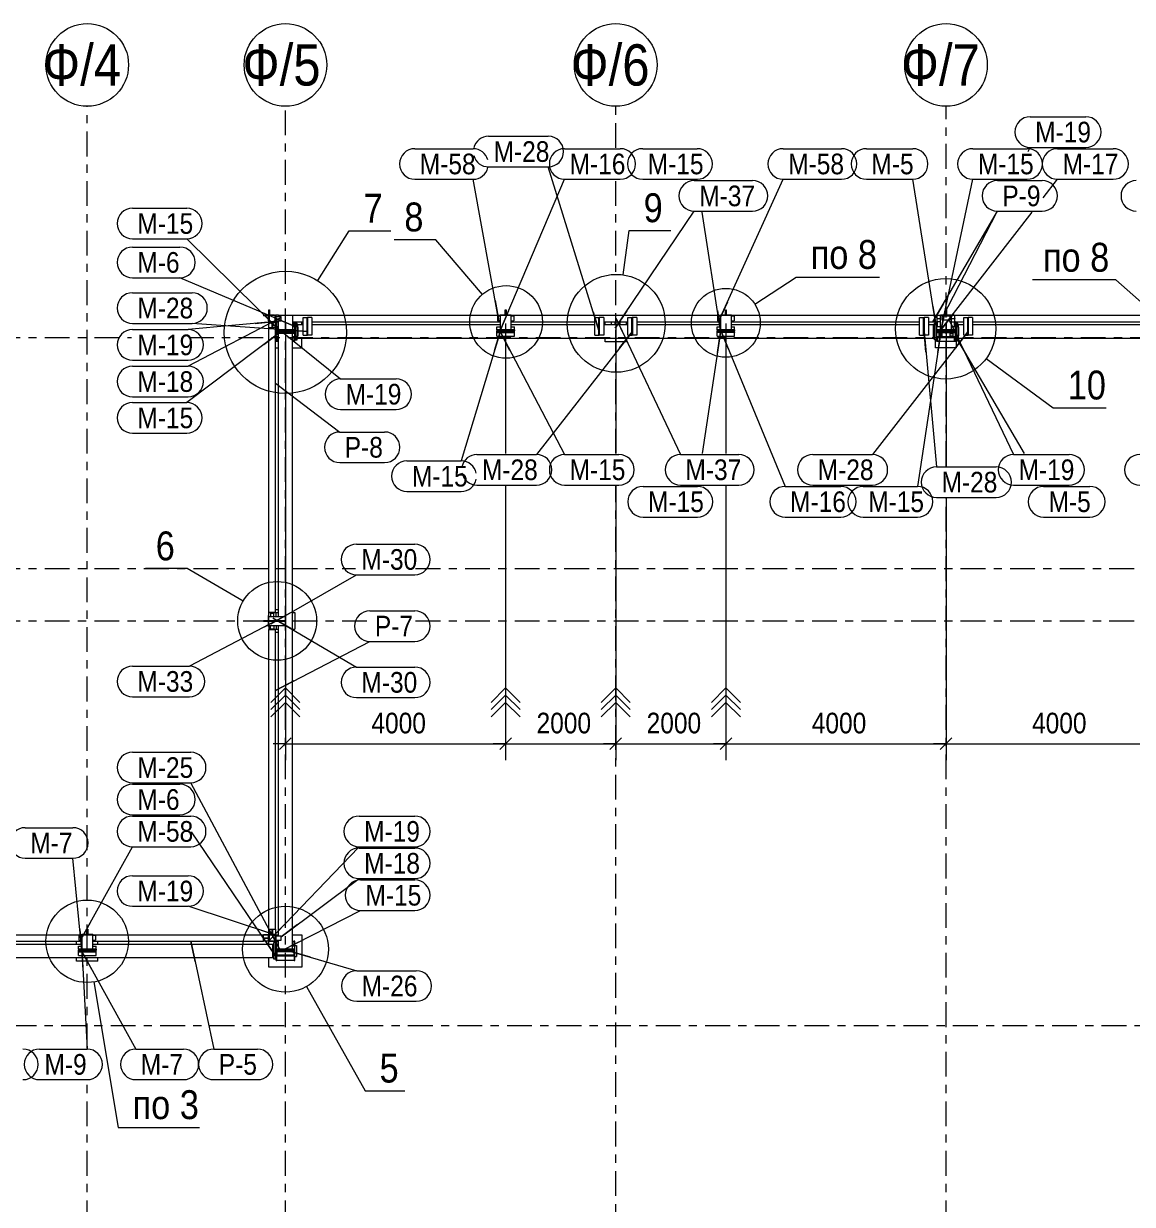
# Model space of a CAD drawing. Header units: millimetres. Extents: x -74 to 1115, y -586 to 256.
# Drawn here: x 74.7 to 209, y -196.6 to -53.6 of the extents above; entities that cross this region are included whole.
import ezdxf

# ---------------------------------------------------------------- set-up
doc = ezdxf.new("R2010")
doc.units = ezdxf.units.MM
doc.linetypes.add('XKITLINE00', pattern=[0])
doc.linetypes.add('XKITLINE03', pattern=[6, 3, -1, 1, -1])
for name, color, linetype, lineweight in [('DetailSymbol', 3, 'Continuous', 0), ('Part', 2, 'Continuous', 0), ('PartMark', 3, 'Continuous', 0), ('S-GRID', 1, 'Continuous', 0), ('Z-DIMENSIONS', 1, 'Continuous', 0)]:
    doc.layers.add(name, color=color, linetype=linetype, lineweight=lineweight)
doc.styles.add('GOST type A', font='ARIAL.TTF')

msp = doc.modelspace()

# ---------------------------------------------------------------- linework, layer by layer
at = {"layer": 'DetailSymbol', "linetype": 'XKITLINE00', "lineweight": 0}
for p, q in [((110.39, -84.73), (114.17, -78.71)), ((114.17, -78.71), (119.22, -78.71)), ((124.65, -79.77), (119.6, -79.77)), ((130.31, -86.39), (124.65, -79.77)), ((147.33, -84.02), (148.08, -78.65)), ((148.08, -78.65), (153.13, -78.65)), ((163.28, -87.57), (168.31, -84.31)), ((168.31, -84.31), (178.38, -84.31)), ((207.02, -84.65), (196.94, -84.65)), ((210.44, -87.66), (207.02, -84.65)), ((191.31, -94.15), (199.44, -100.12)), ((199.44, -100.12), (205.86, -100.12)), ((94.54, -119.6), (89.49, -119.6)), ((101.33, -123.54), (94.54, -119.6)), ((83.26, -169.65), (86.19, -187.26)), ((109, -170.21), (116.1, -182.83)), ((116.1, -182.83), (120.92, -182.83)), ((86.19, -187.26), (96.04, -187.26))]:
    msp.add_line(p, q, dxfattribs=at)
for centre, radius in [((106.45, -91), 7.4), ((146.51, -89.9), 5.93), ((133.17, -89.73), 4.4), ((159.78, -89.84), 4.17), ((186.41, -90.56), 6.08), ((105.45, -125.93), 4.77), ((82.44, -164.73), 4.99), ((106.45, -165.68), 5.2)]:
    msp.add_circle(centre, radius, dxfattribs=at)
at = {"layer": 'Part', "linetype": 'XKITLINE00', "lineweight": 0}
for p, q in [((104.45, -88.93), (104.45, -88.27)), ((104.45, -88.27), (104.51, -88.27)), ((104.51, -88.27), (104.51, -88.88)), ((133.07, -88.88), (133.07, -88.27)), ((133.07, -88.27), (133.12, -88.27)), ((133.12, -88.93), (133.12, -88.27)), ((133.12, -88.27), (133.17, -88.27)), ((133.12, -88.93), (133.12, -88.27)), ((133.17, -88.27), (133.17, -88.88)), ((159.73, -88.88), (159.73, -88.27)), ((159.73, -88.27), (159.79, -88.27)), ((159.79, -88.93), (159.79, -88.27)), ((159.79, -88.27), (159.84, -88.27)), ((159.79, -88.93), (159.79, -88.27)), ((159.84, -88.27), (159.84, -88.88)), ((186.4, -88.88), (186.4, -88.27)), ((186.4, -88.27), (186.45, -88.27)), ((186.45, -88.93), (186.45, -88.27)), ((186.45, -88.27), (186.51, -88.27)), ((186.45, -88.93), (186.45, -88.27)), ((186.51, -88.27), (186.51, -88.88)), ((104.45, -88.93), (103.79, -88.93)), ((103.79, -88.93), (103.79, -88.99)), ((104.4, -88.99), (103.79, -88.99)), ((104.4, -89.6), (104.4, -88.99)), ((104.45, -89.6), (104.4, -89.6)), ((104.45, -88.93), (104.45, -89.6)), ((104.45, -88.93), (105.12, -88.93)), ((104.45, -89.73), (104.45, -89.6)), ((105.25, -89.73), (104.45, -89.73)), ((104.45, -90.4), (104.45, -89.73)), ((104.45, -89.79), (105.25, -89.79)), ((105.22, -88.97), (104.49, -88.97)), ((104.49, -88.97), (104.49, -89.7)), ((104.49, -89.7), (105.22, -89.7)), ((104.51, -88.88), (105.12, -88.88)), ((104.89, -89.79), (104.82, -89.79)), ((104.82, -89.79), (104.82, -90.4)), ((104.82, -89.92), (104.89, -89.92)), ((104.89, -89.79), (104.89, -90.4)), ((105.12, -88.93), (105.12, -88.88)), ((105.12, -88.93), (105.25, -88.93)), ((105.22, -89.7), (105.22, -88.97)), ((105.25, -88.93), (105.25, -89.73)), ((105.62, -88.93), (105.25, -88.93)), ((105.25, -89.07), (105.92, -89.07)), ((105.25, -89.6), (105.92, -89.6)), ((105.25, -89.73), (105.62, -89.73)), ((105.25, -89.73), (105.25, -90.4)), ((105.31, -89.07), (105.31, -88.93)), ((105.31, -89.6), (105.31, -89.07)), ((105.31, -89.73), (105.31, -89.6)), ((105.31, -90.29), (105.31, -89.73)), ((105.41, -90.29), (105.41, -89.73)), ((105.42, -90.29), (105.42, -89.73)), ((105.62, -89.07), (105.62, -88.93)), ((105.62, -88.93), (107.29, -88.93)), ((105.62, -90.68), (105.62, -89.6)), ((105.92, -89.6), (105.92, -89.07)), ((107.29, -88.93), (132.12, -88.93)), ((107.29, -88.93), (107.29, -90.68)), ((107.29, -89.73), (108.59, -89.73)), ((107.49, -90.29), (107.49, -89.73)), ((107.49, -90.29), (107.49, -89.73)), ((107.59, -90.29), (107.59, -89.73)), ((107.6, -89.89), (107.6, -91.89)), ((107.6, -89.89), (107.67, -89.89)), ((107.67, -89.89), (107.67, -91.89)), ((107.67, -89.89), (107.87, -89.89)), ((107.67, -89.89), (107.67, -91.89)), ((107.87, -90.36), (107.87, -89.89)), ((107.97, -90.06), (108.59, -90.06)), ((107.97, -90.36), (107.97, -90.06)), ((108.45, -90.06), (108.45, -89.73)), ((108.59, -91.33), (108.59, -89.19)), ((108.59, -89.19), (109.12, -89.19)), ((109.07, -91.33), (109.07, -89.19)), ((109.12, -91.33), (109.12, -89.19)), ((109.65, -89.19), (109.12, -89.19)), ((109.12, -89.19), (109.12, -91.33)), ((109.17, -91.33), (109.17, -89.19)), ((109.65, -89.19), (109.65, -91.33)), ((109.65, -89.73), (132.45, -89.73)), ((109.65, -90.06), (132.45, -90.06)), ((132.12, -88.93), (132.12, -89.6)), ((132.12, -88.93), (132.45, -88.93)), ((132.12, -88.99), (132.45, -88.99)), ((132.12, -89.6), (132.45, -89.6)), ((132.45, -88.93), (132.45, -88.88)), ((132.45, -88.88), (133.07, -88.88)), ((132.45, -88.93), (133.12, -88.93)), ((133.79, -88.95), (132.45, -88.95)), ((132.45, -88.95), (132.45, -90.68)), ((133.12, -88.93), (133.79, -88.93)), ((133.17, -88.88), (133.79, -88.88)), ((133.79, -88.93), (133.79, -88.88)), ((133.79, -88.93), (134.12, -88.93)), ((133.79, -90.68), (133.79, -88.95)), ((133.79, -88.99), (134.12, -88.99)), ((133.79, -89.6), (134.12, -89.6)), ((133.79, -89.73), (143.92, -89.73)), ((133.79, -90.06), (143.92, -90.06)), ((134.12, -88.93), (158.79, -88.93)), ((134.12, -88.93), (134.12, -89.6)), ((143.92, -91.33), (143.92, -89.19)), ((143.92, -89.19), (144.45, -89.19)), ((144.41, -91.33), (144.41, -89.19)), ((144.99, -89.19), (144.45, -89.19)), ((144.45, -89.19), (144.45, -91.33)), ((144.45, -91.33), (144.45, -89.19)), ((144.5, -91.33), (144.5, -89.19)), ((144.99, -89.19), (144.99, -91.33)), ((144.99, -89.73), (147.92, -89.73)), ((144.99, -90.06), (147.92, -90.06)), ((145.15, -90.06), (145.15, -89.73)), ((145.93, -90.06), (145.93, -89.73)), ((146.4, -90.06), (146.4, -89.73)), ((146.51, -90.06), (146.51, -89.73)), ((146.97, -90.06), (146.97, -89.73)), ((147.75, -90.06), (147.75, -89.73)), ((147.92, -91.33), (147.92, -89.19)), ((147.92, -89.19), (148.45, -89.19)), ((148.41, -91.33), (148.41, -89.19)), ((148.99, -89.19), (148.45, -89.19)), ((148.45, -89.19), (148.45, -91.33)), ((148.45, -91.33), (148.45, -89.19)), ((148.5, -91.33), (148.5, -89.19)), ((148.99, -89.19), (148.99, -91.33)), ((148.99, -89.73), (159.12, -89.73)), ((148.99, -90.06), (159.12, -90.06)), ((158.79, -88.93), (158.79, -89.6)), ((158.79, -88.93), (159.12, -88.93)), ((158.79, -88.99), (159.12, -88.99)), ((158.79, -89.6), (159.12, -89.6)), ((159.12, -88.93), (159.12, -88.88)), ((159.12, -88.88), (159.73, -88.88)), ((159.12, -88.93), (159.79, -88.93)), ((160.45, -88.95), (159.12, -88.95)), ((159.12, -88.95), (159.12, -90.68)), ((159.79, -88.93), (160.45, -88.93)), ((159.84, -88.88), (160.45, -88.88)), ((160.45, -88.93), (160.45, -88.88)), ((160.45, -88.93), (160.79, -88.93)), ((160.45, -90.68), (160.45, -88.95)), ((160.45, -88.99), (160.79, -88.99)), ((160.45, -89.6), (160.79, -89.6)), ((160.45, -89.73), (183.25, -89.73)), ((160.45, -90.06), (183.25, -90.06)), ((160.79, -88.93), (185.39, -88.93)), ((160.79, -88.93), (160.79, -89.6)), ((183.25, -91.33), (183.25, -89.19)), ((183.25, -89.19), (183.79, -89.19)), ((183.74, -91.33), (183.74, -89.19)), ((184.32, -89.19), (183.79, -89.19)), ((183.79, -89.19), (183.79, -91.33)), ((183.79, -91.33), (183.79, -89.19)), ((183.83, -91.33), (183.83, -89.19)), ((184.32, -89.19), (184.32, -91.33)), ((184.32, -89.73), (185.39, -89.73)), ((184.32, -90.06), (184.93, -90.06)), ((184.93, -90.36), (184.93, -90.06)), ((185.24, -89.89), (185.04, -89.89)), ((185.04, -90.36), (185.04, -89.89)), ((185.19, -89.89), (185.19, -89.73)), ((185.24, -91.89), (185.24, -89.89)), ((185.24, -89.89), (185.24, -91.89)), ((185.24, -89.89), (185.31, -89.89)), ((185.31, -89.73), (185.39, -89.73)), ((185.31, -90.29), (185.31, -89.73)), ((185.31, -89.89), (185.31, -91.89)), ((185.39, -89.3), (185.39, -88.93)), ((185.39, -88.93), (185.79, -88.93)), ((185.39, -89.37), (185.39, -89.3)), ((185.39, -89.3), (185.79, -89.3)), ((185.79, -89.37), (185.39, -89.37)), ((185.39, -89.73), (185.39, -89.37)), ((185.79, -89.73), (185.39, -89.73)), ((185.41, -90.29), (185.41, -89.73)), ((185.42, -90.29), (185.42, -89.73)), ((185.79, -88.93), (185.79, -88.88)), ((185.79, -88.88), (186.4, -88.88)), ((185.79, -90.68), (185.79, -88.93)), ((185.79, -88.93), (186.45, -88.93)), ((185.95, -88.93), (185.95, -89.47)), ((185.95, -88.98), (186.95, -88.98)), ((185.95, -89.47), (186.95, -89.47)), ((186.45, -88.93), (187.12, -88.93)), ((186.51, -88.88), (187.12, -88.88)), ((186.95, -89.47), (186.95, -88.93)), ((187.12, -88.93), (187.12, -88.88)), ((187.12, -88.93), (187.52, -88.93)), ((187.12, -90.68), (187.12, -88.93)), ((187.12, -89.3), (187.52, -89.3)), ((187.52, -89.37), (187.12, -89.37)), ((187.12, -89.73), (187.52, -89.73)), ((187.49, -90.29), (187.49, -89.73)), ((187.49, -90.29), (187.49, -89.73)), ((187.52, -88.93), (212.12, -88.93)), ((187.52, -89.3), (187.52, -88.93)), ((187.52, -89.3), (187.52, -89.37)), ((187.52, -89.73), (187.52, -89.37)), ((187.52, -89.73), (188.59, -89.73)), ((187.59, -89.73), (187.52, -89.73)), ((187.59, -90.29), (187.59, -89.73)), ((187.6, -89.89), (187.6, -91.89)), ((187.6, -89.89), (187.67, -89.89)), ((187.67, -89.89), (187.67, -91.89)), ((187.67, -89.89), (187.87, -89.89)), ((187.67, -89.89), (187.67, -91.89)), ((187.72, -89.89), (187.72, -89.73)), ((187.87, -90.36), (187.87, -89.89)), ((187.97, -90.06), (188.59, -90.06)), ((187.97, -90.36), (187.97, -90.06)), ((188.59, -91.33), (188.59, -89.19)), ((188.59, -89.19), (189.12, -89.19)), ((189.07, -91.33), (189.07, -89.19)), ((189.12, -91.33), (189.12, -89.19)), ((189.65, -89.19), (189.12, -89.19)), ((189.12, -89.19), (189.12, -91.33)), ((189.17, -91.33), (189.17, -89.19)), ((189.65, -89.19), (189.65, -91.33)), ((189.65, -89.73), (212.45, -89.73)), ((189.65, -90.06), (212.45, -90.06)), ((104.45, -124.91), (104.45, -90.4)), ((104.45, -90.4), (104.82, -90.4)), ((104.82, -90.4), (104.89, -90.4)), ((104.89, -90.4), (105.25, -90.4)), ((105.25, -90.23), (105.31, -90.23)), ((105.25, -124.91), (105.25, -90.4)), ((105.31, -90.29), (105.62, -90.29)), ((105.31, -91.49), (105.31, -90.29)), ((105.31, -92.05), (105.31, -91.49)), ((105.31, -91.49), (105.62, -91.49)), ((107.52, -90.68), (105.39, -90.68)), ((105.39, -90.68), (105.39, -90.79)), ((107.52, -90.79), (105.39, -90.79)), ((105.39, -90.84), (105.39, -90.79)), ((105.39, -90.95), (105.39, -90.84)), ((105.39, -90.84), (107.52, -90.84)), ((105.39, -91), (105.39, -90.95)), ((105.39, -90.95), (107.52, -90.95)), ((107.52, -91), (105.39, -91)), ((105.39, -91), (105.39, -91.11)), ((107.52, -91.11), (105.39, -91.11)), ((105.41, -92.05), (105.41, -91.49)), ((105.42, -91.49), (105.42, -92.05)), ((105.62, -125.4), (105.62, -91.11)), ((107.29, -90.29), (107.59, -90.29)), ((107.29, -165.68), (107.29, -91.11)), ((107.29, -91.49), (107.59, -91.49)), ((107.49, -92.05), (107.49, -91.49)), ((107.49, -91.49), (107.49, -92.05)), ((107.52, -90.68), (107.52, -90.79)), ((107.52, -90.84), (107.52, -90.79)), ((107.52, -90.95), (107.52, -90.84)), ((107.52, -91), (107.52, -90.95)), ((107.52, -91), (107.52, -91.11)), ((107.59, -90.23), (107.6, -90.23)), ((107.59, -91.49), (107.59, -90.29)), ((107.59, -92.05), (107.59, -91.49)), ((107.87, -90.36), (107.87, -91.43)), ((107.87, -90.36), (107.97, -90.36)), ((107.87, -91.43), (107.97, -91.43)), ((107.87, -91.89), (107.87, -91.43)), ((107.97, -90.36), (107.97, -91.43)), ((107.97, -91.73), (107.97, -91.43)), ((108.59, -91.33), (109.12, -91.33)), ((109.65, -91.33), (109.12, -91.33)), ((132.05, -90.33), (132.45, -90.33)), ((132.05, -90.68), (132.05, -90.33)), ((134.19, -90.68), (132.05, -90.68)), ((132.05, -90.68), (132.05, -90.79)), ((132.05, -90.84), (132.05, -90.79)), ((134.19, -90.79), (132.05, -90.79)), ((132.05, -90.95), (132.05, -90.84)), ((132.05, -90.84), (134.19, -90.84)), ((132.05, -91), (132.05, -90.95)), ((132.05, -90.95), (134.19, -90.95)), ((132.05, -91.46), (132.05, -91)), ((132.05, -91), (134.19, -91)), ((132.05, -91.46), (134.19, -91.46)), ((133.79, -90.33), (134.19, -90.33)), ((134.19, -90.68), (134.19, -90.33)), ((134.19, -90.68), (134.19, -90.79)), ((134.19, -90.84), (134.19, -90.79)), ((134.19, -90.95), (134.19, -90.84)), ((134.19, -91), (134.19, -90.95)), ((134.19, -91.46), (134.19, -91)), ((143.92, -91.33), (144.45, -91.33)), ((144.99, -91.33), (144.45, -91.33)), ((147.92, -91.33), (148.45, -91.33)), ((148.99, -91.33), (148.45, -91.33)), ((158.72, -90.33), (159.12, -90.33)), ((158.72, -90.68), (158.72, -90.33)), ((160.85, -90.68), (158.72, -90.68)), ((158.72, -90.68), (158.72, -90.79)), ((158.72, -90.84), (158.72, -90.79)), ((160.85, -90.79), (158.72, -90.79)), ((158.72, -90.95), (158.72, -90.84)), ((160.85, -90.84), (158.72, -90.84)), ((160.85, -90.95), (158.72, -90.95)), ((158.72, -90.95), (158.72, -91)), ((158.72, -91.46), (158.72, -91)), ((160.85, -91), (158.72, -91)), ((158.72, -91.46), (160.85, -91.46)), ((160.45, -90.33), (160.85, -90.33)), ((160.85, -90.68), (160.85, -90.33)), ((160.85, -90.68), (160.85, -90.79)), ((160.85, -90.79), (160.85, -90.84)), ((160.85, -90.95), (160.85, -90.84)), ((160.85, -90.95), (160.85, -91)), ((160.85, -91.46), (160.85, -91)), ((183.25, -91.33), (183.79, -91.33)), ((184.32, -91.33), (183.79, -91.33)), ((185.04, -90.36), (184.93, -90.36)), ((184.93, -91.43), (184.93, -90.36)), ((184.93, -91.73), (184.93, -91.43)), ((185.04, -91.43), (184.93, -91.43)), ((185.04, -91.43), (185.04, -90.36)), ((185.04, -91.89), (185.04, -91.43)), ((185.31, -90.23), (185.31, -90.23)), ((185.31, -90.29), (185.79, -90.29)), ((185.31, -91.49), (185.31, -90.29)), ((185.31, -92.05), (185.31, -91.49)), ((185.31, -91.49), (187.59, -91.49)), ((187.52, -90.68), (185.39, -90.68)), ((185.39, -90.68), (185.39, -90.79)), ((187.52, -90.79), (185.39, -90.79)), ((185.39, -90.84), (185.39, -90.79)), ((185.39, -90.95), (185.39, -90.84)), ((185.39, -90.84), (187.52, -90.84)), ((185.39, -91), (185.39, -90.95)), ((185.39, -90.95), (187.52, -90.95)), ((185.39, -91), (187.52, -91)), ((185.41, -92.05), (185.41, -91.49)), ((185.42, -91.49), (185.42, -92.05)), ((185.62, -91.13), (185.95, -91.13)), ((185.62, -91.46), (185.62, -91.13)), ((185.95, -91.46), (185.62, -91.46)), ((185.95, -91.13), (185.95, -91.46)), ((186.95, -91.13), (187.29, -91.13)), ((186.95, -91.46), (186.95, -91.13)), ((187.29, -91.46), (186.95, -91.46)), ((187.12, -90.29), (187.59, -90.29)), ((187.29, -91.13), (187.29, -91.46)), ((187.49, -92.05), (187.49, -91.49)), ((187.49, -91.49), (187.49, -92.05)), ((187.52, -90.68), (187.52, -90.79)), ((187.52, -90.84), (187.52, -90.79)), ((187.52, -90.95), (187.52, -90.84)), ((187.52, -91), (187.52, -90.95)), ((187.59, -90.23), (187.6, -90.23)), ((187.59, -91.49), (187.59, -90.29)), ((187.59, -92.05), (187.59, -91.49)), ((187.87, -90.36), (187.87, -91.43)), ((187.87, -90.36), (187.97, -90.36)), ((187.87, -91.89), (187.87, -91.43)), ((187.87, -91.43), (187.97, -91.43)), ((187.97, -90.36), (187.97, -91.43)), ((187.97, -91.73), (187.97, -91.43)), ((188.59, -91.33), (189.12, -91.33)), ((189.65, -91.33), (189.12, -91.33)), ((105.25, -91.56), (105.31, -91.56)), ((105.25, -92.85), (105.62, -92.85)), ((105.31, -92.05), (105.41, -92.05)), ((105.42, -92.05), (105.62, -92.05)), ((107.29, -92.05), (107.49, -92.05)), ((107.29, -92.85), (108.45, -92.85)), ((107.49, -92.05), (107.59, -92.05)), ((107.59, -91.56), (107.6, -91.56)), ((107.6, -91.89), (107.67, -91.89)), ((107.67, -91.89), (107.87, -91.89)), ((184.93, -91.73), (107.97, -91.73)), ((108.45, -92.85), (108.45, -91.73)), ((145.15, -92.14), (145.15, -91.73)), ((147.75, -92.14), (145.15, -92.14)), ((147.75, -92.14), (147.75, -91.73)), ((185.24, -91.89), (185.04, -91.89)), ((185.19, -92.85), (185.19, -91.89)), ((187.72, -92.85), (185.19, -92.85)), ((185.24, -91.89), (185.31, -91.89)), ((185.31, -91.56), (185.31, -91.56)), ((185.31, -92.05), (185.41, -92.05)), ((185.42, -92.05), (187.49, -92.05)), ((187.49, -92.05), (187.59, -92.05)), ((187.59, -91.56), (187.6, -91.56)), ((187.6, -91.89), (187.67, -91.89)), ((187.67, -91.89), (187.87, -91.89)), ((187.72, -92.85), (187.72, -91.89)), ((264.93, -91.73), (187.97, -91.73)), ((104.4, -125.88), (104.4, -125.27)), ((104.4, -125.27), (104.45, -125.27)), ((104.45, -124.91), (105.25, -124.91)), ((104.45, -124.93), (104.48, -124.93)), ((104.45, -125.27), (104.45, -124.93)), ((104.45, -125.93), (104.45, -125.27)), ((104.45, -125.4), (106.45, -125.4)), ((104.48, -124.93), (104.48, -124.91)), ((105.23, -124.93), (104.48, -124.93)), ((104.65, -124.93), (104.65, -125.4)), ((104.65, -124.99), (105.05, -124.99)), ((105.05, -125.4), (105.05, -124.93)), ((105.23, -124.93), (105.23, -124.91)), ((105.23, -124.93), (105.62, -124.93)), ((105.25, -124.57), (105.62, -124.57)), ((105.32, -124.93), (105.62, -124.93)), ((105.32, -125.4), (105.32, -124.93)), ((106.45, -125.4), (106.45, -125.92)), ((107.29, -124.93), (107.59, -124.93)), ((107.29, -124.93), (107.59, -124.93)), ((107.59, -124.93), (107.59, -126.93)), ((107.59, -124.93), (107.59, -124.93)), ((103.79, -125.93), (103.79, -125.88)), ((103.79, -125.88), (104.4, -125.88)), ((103.79, -125.99), (103.79, -125.93)), ((103.79, -125.93), (104.45, -125.93)), ((103.79, -125.93), (104.45, -125.93)), ((104.4, -125.99), (103.79, -125.99)), ((104.4, -126.6), (104.4, -125.99)), ((104.4, -126.6), (104.45, -126.6)), ((104.45, -125.88), (106.45, -125.88)), ((104.45, -125.92), (106.45, -125.92)), ((106.45, -125.92), (104.45, -125.92)), ((104.45, -126.6), (104.45, -125.93)), ((104.45, -125.97), (106.45, -125.97)), ((104.45, -125.98), (106.45, -125.98)), ((104.45, -126.47), (106.45, -126.47)), ((104.45, -126.47), (106.45, -126.47)), ((104.45, -126.6), (104.45, -126.93)), ((104.45, -126.93), (104.65, -126.93)), ((104.45, -126.93), (104.65, -126.93)), ((104.45, -163.27), (104.45, -126.96)), ((104.45, -126.96), (105.25, -126.96)), ((104.48, -126.93), (105.23, -126.93)), ((104.48, -126.96), (104.48, -126.93)), ((104.65, -126.93), (104.65, -126.47)), ((104.65, -126.88), (105.05, -126.88)), ((105.05, -126.47), (105.05, -126.93)), ((105.05, -126.93), (105.32, -126.93)), ((105.05, -126.93), (105.32, -126.93)), ((105.23, -126.93), (105.23, -126.96)), ((105.25, -163.27), (105.25, -126.96)), ((105.32, -126.47), (105.32, -126.93)), ((105.32, -126.93), (105.62, -126.93)), ((105.32, -126.93), (105.62, -126.93)), ((105.62, -164.07), (105.62, -126.47)), ((106.45, -126.47), (106.45, -125.92)), ((107.29, -126.93), (107.59, -126.93)), ((107.29, -126.93), (107.59, -126.93)), ((105.25, -127.29), (105.62, -127.29)), ((59.52, -163.93), (81.45, -163.93)), ((81.45, -163.93), (81.45, -164.6)), ((81.45, -163.93), (81.79, -163.93)), ((81.45, -163.99), (81.79, -163.99)), ((81.79, -163.93), (81.79, -163.88)), ((81.79, -163.88), (82.4, -163.88)), ((81.79, -163.93), (82.45, -163.93)), ((83.12, -163.95), (81.79, -163.95)), ((81.79, -163.95), (81.79, -165.68)), ((82.4, -163.88), (82.4, -163.27)), ((82.4, -163.27), (82.45, -163.27)), ((82.45, -163.93), (82.45, -163.27)), ((82.45, -163.27), (82.51, -163.27)), ((82.45, -163.93), (82.45, -163.27)), ((82.45, -163.93), (83.12, -163.93)), ((82.51, -163.27), (82.51, -163.88)), ((82.51, -163.88), (83.12, -163.88)), ((83.12, -163.93), (83.12, -163.88)), ((83.12, -163.93), (83.45, -163.93)), ((83.12, -165.68), (83.12, -163.95)), ((83.12, -163.99), (83.45, -163.99)), ((83.45, -163.93), (103.79, -163.93)), ((83.45, -163.93), (83.45, -164.6)), ((104.45, -163.93), (103.79, -163.93)), ((103.79, -163.93), (103.79, -163.99)), ((103.79, -164.3), (103.79, -163.99)), ((104.4, -163.99), (103.79, -163.99)), ((103.79, -164.37), (103.79, -164.3)), ((103.79, -164.3), (104.4, -164.3)), ((104.4, -164.37), (103.79, -164.37)), ((103.79, -164.73), (103.79, -164.37)), ((104.27, -164.37), (104.27, -164.3)), ((104.4, -164.6), (104.4, -163.99)), ((104.45, -163.93), (104.45, -163.27)), ((104.45, -163.27), (104.51, -163.27)), ((104.45, -163.93), (105.12, -163.93)), ((104.45, -163.93), (104.45, -164.6)), ((105.22, -163.97), (104.49, -163.97)), ((104.49, -163.97), (104.49, -164.7)), ((104.51, -163.27), (104.82, -163.27)), ((104.51, -163.27), (104.51, -163.88)), ((104.51, -163.88), (105.12, -163.88)), ((104.82, -163.27), (104.82, -163.88)), ((104.82, -163.27), (104.89, -163.27)), ((104.82, -163.75), (104.89, -163.75)), ((104.89, -163.27), (104.89, -163.88)), ((104.89, -163.27), (105.25, -163.27)), ((105.12, -163.88), (105.25, -163.88)), ((105.12, -163.93), (105.12, -163.88)), ((105.12, -163.93), (105.25, -163.93)), ((105.22, -164.7), (105.22, -163.97)), ((105.25, -163.27), (105.25, -163.93)), ((105.25, -163.93), (105.25, -164.73)), ((105.25, -163.93), (105.62, -163.93)), ((105.25, -164.07), (105.92, -164.07)), ((105.31, -164.6), (105.31, -164.07)), ((105.92, -164.6), (105.92, -164.07)), ((107.29, -163.93), (108.45, -163.93)), ((108.45, -163.93), (108.45, -167.85)), ((59.59, -164.73), (81.79, -164.73)), ((59.97, -165.06), (81.79, -165.06)), ((81.15, -165.06), (81.15, -164.73)), ((81.39, -165.33), (81.79, -165.33)), ((81.39, -165.68), (81.39, -165.33)), ((83.52, -165.68), (81.39, -165.68)), ((81.39, -165.68), (81.39, -165.79)), ((83.52, -165.79), (81.39, -165.79)), ((81.39, -165.84), (81.39, -165.79)), ((81.39, -165.95), (81.39, -165.84)), ((81.39, -165.84), (83.52, -165.84)), ((81.45, -164.6), (81.79, -164.6)), ((83.12, -164.6), (83.45, -164.6)), ((83.12, -164.73), (103.79, -164.73)), ((83.12, -165.06), (104.93, -165.06)), ((83.12, -165.33), (83.52, -165.33)), ((83.52, -165.68), (83.52, -165.33)), ((83.52, -165.68), (83.52, -165.79)), ((83.52, -165.84), (83.52, -165.79)), ((83.52, -165.95), (83.52, -165.84)), ((83.75, -165.06), (83.75, -164.73)), ((104.45, -164.73), (103.79, -164.73)), ((104.4, -164.73), (104.4, -164.6)), ((104.45, -164.6), (104.4, -164.6)), ((104.45, -164.73), (104.45, -164.6)), ((105.25, -164.73), (104.45, -164.73)), ((104.45, -165.06), (104.45, -164.73)), ((104.49, -164.7), (105.22, -164.7)), ((104.93, -165.36), (104.93, -165.06)), ((105.04, -165.36), (104.93, -165.36)), ((104.93, -166.43), (104.93, -165.36)), ((105.24, -164.89), (105.04, -164.89)), ((105.04, -165.36), (105.04, -164.89)), ((105.04, -166.43), (105.04, -165.36)), ((105.24, -166.89), (105.24, -164.89)), ((105.24, -164.89), (105.24, -166.89)), ((105.24, -164.89), (105.31, -164.89)), ((105.25, -164.6), (105.92, -164.6)), ((105.41, -164.73), (105.31, -164.73)), ((105.31, -165.29), (105.31, -164.73)), ((105.31, -164.89), (105.31, -166.89)), ((105.31, -165.23), (105.31, -165.23)), ((105.31, -165.29), (105.62, -165.29)), ((105.31, -165.29), (105.31, -166.49)), ((107.52, -165.68), (105.39, -165.68)), ((105.39, -165.68), (105.39, -165.79)), ((107.52, -165.79), (105.39, -165.79)), ((105.39, -165.84), (105.39, -165.79)), ((107.52, -165.84), (105.39, -165.84)), ((105.39, -165.95), (105.39, -165.84)), ((105.41, -165.29), (105.41, -164.73)), ((105.42, -164.73), (105.62, -164.73)), ((105.42, -165.29), (105.42, -164.73)), ((105.62, -165.68), (105.62, -164.6)), ((107.29, -164.73), (107.49, -164.73)), ((107.29, -165.29), (107.59, -165.29)), ((107.59, -164.73), (107.49, -164.73)), ((107.49, -164.73), (107.49, -165.29)), ((107.49, -165.29), (107.49, -164.73)), ((107.52, -165.68), (107.52, -165.79)), ((107.52, -165.79), (107.52, -165.84)), ((107.52, -165.95), (107.52, -165.84)), ((107.59, -165.29), (107.59, -164.73)), ((107.59, -165.23), (107.79, -165.23)), ((107.59, -166.49), (107.59, -165.29)), ((107.79, -165.23), (107.79, -166.56)), ((104.93, -166.73), (59.97, -166.73)), ((81.15, -167.14), (81.15, -166.73)), ((83.75, -167.14), (81.15, -167.14)), ((81.39, -166), (81.39, -165.95)), ((81.39, -165.95), (83.52, -165.95)), ((81.39, -166.46), (81.39, -166)), ((81.39, -166), (83.52, -166)), ((81.39, -166.46), (83.52, -166.46)), ((83.52, -166), (83.52, -165.95)), ((83.52, -166.46), (83.52, -166)), ((83.75, -167.14), (83.75, -166.73)), ((104.45, -167.85), (104.45, -166.73)), ((104.93, -166.73), (104.93, -166.43)), ((105.04, -166.43), (104.93, -166.43)), ((105.04, -166.89), (105.04, -166.43)), ((105.24, -166.89), (105.04, -166.89)), ((105.24, -166.89), (105.31, -166.89)), ((105.31, -167.05), (105.31, -166.49)), ((105.31, -166.49), (107.59, -166.49)), ((105.31, -166.56), (105.31, -166.56)), ((105.31, -167.05), (105.41, -167.05)), ((107.52, -165.95), (105.39, -165.95)), ((105.39, -165.95), (105.39, -166)), ((105.39, -166), (105.39, -166.37)), ((107.52, -166), (105.39, -166)), ((105.39, -166.37), (107.52, -166.37)), ((105.41, -167.05), (105.41, -166.49)), ((105.42, -167.05), (105.42, -166.49)), ((107.49, -167.05), (105.42, -167.05)), ((107.49, -166.49), (107.49, -167.05)), ((107.49, -166.49), (107.49, -167.05)), ((107.49, -167.05), (107.59, -167.05)), ((107.52, -165.95), (107.52, -166)), ((107.52, -166.37), (107.52, -166)), ((107.59, -167.05), (107.59, -166.49)), ((107.59, -166.56), (107.79, -166.56)), ((108.45, -167.85), (104.45, -167.85))]:
    msp.add_line(p, q, dxfattribs=at)
at = {"layer": 'PartMark', "linetype": 'XKITLINE00', "lineweight": 0}
for p, q in [((196.64, -64.89), (203.38, -64.89)), ((131.05, -67.25), (138.28, -67.25)), ((196.38, -69.1), (196.64, -68.59)), ((196.64, -68.59), (203.38, -68.59)), ((122.12, -68.75), (129.18, -68.75)), ((140.26, -68.75), (147, -68.75)), ((149.72, -68.75), (156.3, -68.75)), ((166.73, -68.75), (173.8, -68.75)), ((176.81, -68.75), (182.41, -68.75)), ((189.7, -68.75), (196.28, -68.75)), ((199.96, -68.75), (206.69, -68.75)), ((131.05, -70.95), (138.28, -70.95)), ((144.46, -90.9), (138.28, -70.95)), ((122.12, -72.45), (129.18, -72.45)), ((132.29, -89.6), (129.18, -72.45)), ((132.48, -90.7), (140.26, -72.45)), ((140.26, -72.45), (147, -72.45)), ((149.72, -72.45), (156.3, -72.45)), ((155.96, -72.62), (163.02, -72.62)), ((156.31, -72.52), (156.3, -72.45)), ((158.95, -89.6), (166.73, -72.45)), ((166.73, -72.45), (173.8, -72.45)), ((176.81, -72.45), (182.41, -72.45)), ((185.25, -90.3), (182.41, -72.45)), ((185.81, -90.8), (189.7, -72.45)), ((189.7, -72.45), (196.28, -72.45)), ((192.67, -72.62), (198.1, -72.62)), ((198.2, -74.72), (199.96, -72.45)), ((199.96, -72.45), (206.69, -72.45)), ((87.92, -75.96), (94.5, -75.96)), ((146.4, -90.48), (155.96, -76.32)), ((155.96, -76.32), (163.02, -76.32)), ((159.15, -90.8), (156.92, -76.42)), ((184.85, -89.73), (192.67, -76.32)), ((185.81, -90.7), (196.88, -76.42)), ((186.05, -89.1), (192.6, -76.42)), ((192.67, -76.32), (198.1, -76.32)), ((87.92, -79.66), (94.5, -79.66)), ((105.81, -90.8), (94.5, -79.66)), ((87.92, -80.67), (93.68, -80.67)), ((87.92, -84.37), (93.68, -84.37)), ((107.61, -90.3), (93.68, -84.37)), ((87.92, -86.2), (95.14, -86.2)), ((131.84, -87.14), (132.29, -89.6)), ((187.2, -86.87), (186.05, -89.1)), ((133.46, -88.4), (132.48, -90.7)), ((143.72, -88.51), (144.46, -90.9)), ((147.8, -88.4), (146.4, -90.48)), ((158.76, -88.33), (159.15, -90.8)), ((159.99, -87.32), (158.95, -89.6)), ((186.11, -87.57), (184.85, -89.73)), ((184.86, -87.83), (185.25, -90.3)), ((186.33, -88.35), (185.81, -90.8)), ((87.92, -89.9), (95.14, -89.9)), ((105.92, -89.18), (94.66, -95.1)), ((105.26, -89.66), (94.66, -90.66)), ((109.12, -90.9), (95.14, -89.9)), ((102.77, -89.9), (105.26, -89.66)), ((103.7, -90.34), (105.92, -89.18)), ((104.03, -89.05), (105.81, -90.8)), ((104.61, -89.74), (113.13, -96.63)), ((105.31, -89.32), (107.61, -90.3)), ((146.51, -89.32), (154.29, -105.78)), ((147.58, -91.58), (146.51, -89.32)), ((187.35, -88.73), (185.81, -90.7)), ((186.86, -89.57), (194.63, -105.78)), ((187.94, -91.83), (186.86, -89.57)), ((87.92, -90.66), (94.66, -90.66)), ((105.81, -90.96), (94.5, -99.5)), ((103.82, -92.47), (105.81, -90.96)), ((106.63, -90.72), (109.12, -90.9)), ((132.48, -90.8), (127.74, -106.56)), ((131.76, -93.19), (132.48, -90.8)), ((132.48, -90.96), (140.26, -105.78)), ((133.64, -93.17), (132.48, -90.96)), ((148.46, -90.9), (136.86, -105.78)), ((146.92, -92.87), (148.46, -90.9)), ((159.15, -90.96), (156.93, -105.68)), ((158.78, -93.43), (159.15, -90.96)), ((159.15, -90.7), (166.96, -109.65)), ((160.1, -93.01), (159.15, -90.7)), ((189.12, -90.9), (177.53, -105.78)), ((185.81, -90.96), (183, -109.65)), ((183.79, -90.9), (185.3, -107.28)), ((184.02, -93.39), (183.79, -90.9)), ((185.44, -93.43), (185.81, -90.96)), ((187.59, -92.87), (189.12, -90.9)), ((187.61, -91.49), (195.93, -105.68)), ((188.88, -93.65), (187.61, -91.49)), ((87.92, -94.36), (94.66, -94.36)), ((87.92, -95.1), (94.66, -95.1)), ((105.25, -97.13), (113.03, -103.06)), ((113.13, -96.63), (119.87, -96.63)), ((87.92, -98.8), (94.66, -98.8)), ((87.92, -99.5), (94.5, -99.5)), ((113.13, -100.33), (119.87, -100.33)), ((87.92, -103.2), (94.5, -103.2)), ((113.03, -103.06), (118.46, -103.06)), ((129.64, -105.78), (136.86, -105.78)), ((140.26, -105.78), (146.84, -105.78)), ((154.29, -105.78), (161.35, -105.78)), ((170.31, -105.78), (177.53, -105.78)), ((194.63, -105.78), (201.37, -105.78)), ((113.03, -106.76), (118.46, -106.76)), ((121.16, -106.56), (127.74, -106.56)), ((185.3, -107.28), (192.52, -107.28)), ((129.64, -109.48), (136.86, -109.48)), ((140.26, -109.48), (146.84, -109.48)), ((149.76, -109.65), (156.34, -109.65)), ((154.29, -109.48), (161.35, -109.48)), ((156.35, -109.58), (156.34, -109.65)), ((166.96, -109.65), (173.7, -109.65)), ((170.31, -109.48), (177.53, -109.48)), ((176.42, -109.65), (183, -109.65)), ((194.63, -109.48), (201.37, -109.48)), ((198.22, -109.58), (198.26, -109.65)), ((198.26, -109.65), (203.86, -109.65)), ((121.16, -110.26), (127.74, -110.26)), ((185.3, -110.98), (192.52, -110.98)), ((149.76, -113.35), (156.34, -113.35)), ((166.96, -113.35), (173.7, -113.35)), ((176.42, -113.35), (183, -113.35)), ((198.26, -113.35), (203.86, -113.35)), ((115.05, -116.64), (122.12, -116.64)), ((104.73, -126.27), (115.05, -120.34)), ((115.05, -120.34), (122.12, -120.34)), ((106.12, -125.48), (94.82, -131.41)), ((103.91, -126.64), (106.12, -125.48)), ((106.9, -125.02), (104.73, -126.27)), ((104.97, -125.6), (115.05, -131.52)), ((107.13, -126.86), (104.97, -125.6)), ((116.68, -124.71), (122.12, -124.71)), ((105.25, -134.34), (116.68, -128.41)), ((116.68, -128.41), (122.12, -128.41)), ((87.92, -131.41), (94.82, -131.41)), ((115.05, -131.52), (122.12, -131.52)), ((107.47, -133.19), (105.25, -134.34)), ((87.92, -135.11), (94.82, -135.11)), ((115.05, -135.22), (122.12, -135.22)), ((87.92, -141.84), (94.98, -141.84)), ((87.92, -145.54), (94.98, -145.54)), ((87.92, -145.71), (93.68, -145.71)), ((105.81, -165.8), (94.98, -145.54)), ((87.92, -149.41), (93.68, -149.41)), ((87.92, -149.57), (94.98, -149.57)), ((93.72, -149.47), (93.68, -149.41)), ((115.38, -149.57), (122.12, -149.57)), ((74.95, -150.97), (80.71, -150.97)), ((105.25, -166.49), (95.08, -151.48)), ((81.62, -164.6), (87.92, -153.27)), ((87.92, -153.27), (94.98, -153.27)), ((104.45, -164.66), (115.28, -153.37)), ((115.32, -153.33), (115.38, -153.27)), ((115.38, -153.27), (122.12, -153.27)), ((115.38, -153.43), (122.12, -153.43)), ((74.95, -154.67), (80.71, -154.67)), ((81.81, -165.8), (80.71, -154.67)), ((87.92, -156.79), (94.66, -156.79)), ((105.92, -164.18), (115.38, -157.13)), ((115.38, -157.13), (122.12, -157.13)), ((115.54, -157.3), (122.12, -157.3)), ((87.92, -160.49), (94.66, -160.49)), ((105.18, -163.93), (94.66, -160.49)), ((105.81, -165.96), (115.54, -161)), ((115.54, -161), (122.12, -161)), ((82.84, -162.41), (81.62, -164.6)), ((106.18, -162.86), (104.45, -164.66)), ((107.92, -162.68), (105.92, -164.18)), ((81.57, -163.31), (81.81, -165.8)), ((102.81, -163.15), (105.18, -163.93)), ((103.85, -164.42), (105.25, -166.49)), ((104.64, -163.59), (105.81, -165.8)), ((81.81, -165.7), (82.43, -177.78)), ((81.94, -168.2), (81.81, -165.7)), ((94.99, -164.73), (97.78, -177.78)), ((95.51, -167.17), (94.99, -164.73)), ((108.04, -164.82), (105.81, -165.96)), ((81.81, -165.96), (88.33, -177.78)), ((83.02, -168.15), (81.81, -165.96)), ((107.09, -165.95), (115.08, -168.29)), ((109.49, -166.65), (107.09, -165.95)), ((115.08, -168.29), (122.3, -168.29)), ((115.08, -171.99), (122.3, -171.99)), ((76.67, -177.78), (82.43, -177.78)), ((88.33, -177.78), (94.09, -177.78)), ((97.78, -177.78), (103.06, -177.78)), ((76.67, -181.48), (82.43, -181.48)), ((88.33, -181.48), (94.09, -181.48)), ((97.78, -181.48), (103.06, -181.48))]:
    msp.add_line(p, q, dxfattribs=at)
for centre, start, end in [((196.64, -66.74), 90, 270), ((203.38, -66.74), 270, 90), ((131.05, -69.1), 90, 165.9375), ((138.28, -69.1), 270, 90), ((122.12, -70.6), 90, 270), ((129.18, -70.6), 15.4687, 90), ((131.05, -69.1), 195.4688, 270), ((140.26, -70.6), 90, 270), ((147, -70.6), 270, 90), ((149.72, -70.6), 90, 270), ((156.3, -70.6), 270, 90), ((166.73, -70.6), 90, 270), ((173.8, -70.6), 270, 90), ((176.81, -70.6), 90, 270), ((182.41, -70.6), 270, 90), ((189.7, -70.6), 90, 270), ((196.28, -70.6), 270, 90), ((199.96, -70.6), 90, 270), ((206.69, -70.6), 270, 90), ((129.18, -70.6), 270, 345.9375), ((155.96, -74.47), 90, 270), ((163.02, -74.47), 270, 90), ((192.67, -74.47), 90, 270), ((198.1, -74.47), 270, 90), ((209.49, -74.47), 90, 270), ((87.92, -77.81), 90, 270), ((94.5, -77.81), 270, 90), ((87.92, -82.52), 90, 270), ((93.68, -82.52), 270, 90), ((87.92, -88.05), 90, 270), ((95.14, -88.05), 270, 90), ((87.92, -92.51), 90, 270), ((94.66, -92.51), 270, 90), ((87.92, -96.95), 90, 270), ((94.66, -96.95), 270, 90), ((113.13, -98.48), 90, 270), ((119.87, -98.48), 270, 90), ((87.92, -101.35), 90, 270), ((94.5, -101.35), 270, 90), ((113.03, -104.91), 90, 270), ((118.46, -104.91), 270, 90), ((129.64, -107.63), 90, 168.75), ((136.86, -107.63), 270, 90), ((140.26, -107.63), 90, 270), ((146.84, -107.63), 270, 90), ((154.29, -107.63), 90, 270), ((161.35, -107.63), 270, 90), ((170.31, -107.63), 90, 270), ((177.53, -107.63), 270, 90), ((194.63, -107.63), 90, 270), ((201.37, -107.63), 270, 90), ((209.92, -107.63), 90, 270), ((121.16, -108.41), 90, 270), ((127.74, -108.41), 11.25, 90), ((129.64, -107.63), 191.25, 270), ((185.3, -109.13), 90, 270), ((192.52, -109.13), 270, 90), ((127.74, -108.41), 270, 348.75), ((149.76, -111.5), 90, 270), ((156.34, -111.5), 270, 90), ((166.96, -111.5), 90, 270), ((173.7, -111.5), 270, 90), ((176.42, -111.5), 90, 270), ((183, -111.5), 270, 90), ((198.26, -111.5), 90, 270), ((203.86, -111.5), 270, 90), ((115.05, -118.49), 90, 270), ((122.12, -118.49), 270, 90), ((116.68, -126.56), 90, 270), ((122.12, -126.56), 270, 90), ((87.92, -133.26), 90, 270), ((94.82, -133.26), 270, 90), ((115.05, -133.37), 90, 270), ((122.12, -133.37), 270, 90), ((87.92, -143.69), 90, 270), ((94.98, -143.69), 270, 90), ((87.92, -147.56), 90, 270), ((93.68, -147.56), 270, 90), ((87.92, -151.42), 90, 270), ((94.98, -151.42), 270, 90), ((115.38, -151.42), 90, 270), ((122.12, -151.42), 270, 90), ((74.95, -152.82), 90, 270), ((80.71, -152.82), 270, 90), ((115.38, -155.28), 90, 270), ((122.12, -155.28), 270, 90), ((87.92, -158.64), 90, 270), ((94.66, -158.64), 270, 90), ((115.54, -159.15), 90, 270), ((122.12, -159.15), 270, 90), ((115.08, -170.14), 90, 270), ((122.3, -170.14), 270, 90), ((74.66, -179.63), 270, 90), ((76.67, -179.63), 90, 270), ((82.43, -179.63), 270, 90), ((88.33, -179.63), 90, 270), ((94.09, -179.63), 270, 90), ((97.78, -179.63), 90, 270), ((103.06, -179.63), 270, 90)]:
    msp.add_arc(centre, 1.85, start, end, dxfattribs=at)
at = {"layer": 'S-GRID', "linetype": 'XKITLINE03', "lineweight": 0}
for p, q in [((82.45, -177.68), (82.45, -63.61)), ((106.45, -331.11), (106.45, -63.61)), ((146.45, -68.65), (146.45, -63.61)), ((186.45, -107.18), (186.45, -63.61)), ((146.45, -105.68), (146.45, -72.55)), ((-36.68, -91.6), (87.82, -91.6)), ((94.76, -91.6), (530.64, -91.6)), ((146.45, -285.56), (146.45, -109.58)), ((186.45, -331.11), (186.45, -111.08)), ((-36.68, -119.6), (114.95, -119.6)), ((122.22, -119.6), (530.64, -119.6)), ((-36.68, -125.93), (116.58, -125.93)), ((122.22, -125.93), (512.53, -125.93)), ((-16.71, -174.93), (530.64, -174.93)), ((82.45, -331.11), (82.45, -181.58))]:
    msp.add_line(p, q, dxfattribs=at)
at = {"layer": 'S-GRID', "linetype": 'XKITLINE00', "lineweight": 0}
for centre in [(82.45, -58.61), (106.45, -58.61), (146.45, -58.61), (186.45, -58.61)]:
    msp.add_circle(centre, 5, dxfattribs=at)
at = {"layer": 'Z-DIMENSIONS', "linetype": 'XKITLINE00', "lineweight": 0}
for p, q in [((106.45, -89.93), (106.45, -142.8)), ((133.12, -89.93), (133.12, -105.68)), ((133.12, -89.93), (133.12, -105.68)), ((146.45, -89.93), (146.45, -105.68)), ((146.45, -89.93), (146.45, -105.68)), ((159.79, -89.93), (159.79, -105.68)), ((159.79, -89.93), (159.79, -105.68)), ((186.45, -89.93), (186.45, -107.18)), ((186.45, -89.93), (186.45, -107.18)), ((133.12, -109.58), (133.12, -142.8)), ((133.12, -109.58), (133.12, -142.8)), ((146.45, -109.58), (146.45, -142.8)), ((146.45, -109.58), (146.45, -142.8)), ((159.79, -109.58), (159.79, -142.8)), ((159.79, -109.58), (159.79, -142.8)), ((186.45, -111.08), (186.45, -142.8)), ((186.45, -111.08), (186.45, -142.8)), ((106.45, -134.05), (104.7, -135.8)), ((106.45, -134.05), (108.2, -135.8)), ((106.45, -134.05), (106.45, -137.55)), ((133.12, -134.05), (131.37, -135.8)), ((133.12, -134.05), (131.37, -135.8)), ((133.12, -134.05), (134.87, -135.8)), ((133.12, -134.05), (133.12, -137.55)), ((133.12, -134.05), (134.87, -135.8)), ((133.12, -134.05), (133.12, -137.55)), ((146.45, -134.05), (144.7, -135.8)), ((146.45, -134.05), (144.7, -135.8)), ((146.45, -134.05), (148.2, -135.8)), ((146.45, -134.05), (146.45, -137.55)), ((146.45, -134.05), (148.2, -135.8)), ((146.45, -134.05), (146.45, -137.55)), ((159.79, -134.05), (158.04, -135.8)), ((159.79, -134.05), (158.04, -135.8)), ((159.79, -134.05), (161.54, -135.8)), ((159.79, -134.05), (159.79, -137.55)), ((159.79, -134.05), (161.54, -135.8)), ((159.79, -134.05), (159.79, -137.55)), ((106.45, -134.92), (104.7, -136.67)), ((106.45, -135.8), (104.7, -137.55)), ((106.45, -134.92), (108.2, -136.67)), ((106.45, -135.8), (108.2, -137.55)), ((133.12, -134.92), (131.37, -136.67)), ((133.12, -134.92), (131.37, -136.67)), ((133.12, -135.8), (131.37, -137.55)), ((133.12, -135.8), (131.37, -137.55)), ((133.12, -134.92), (134.87, -136.67)), ((133.12, -134.92), (134.87, -136.67)), ((133.12, -135.8), (134.87, -137.55)), ((133.12, -135.8), (134.87, -137.55)), ((146.45, -134.92), (144.7, -136.67)), ((146.45, -134.92), (144.7, -136.67)), ((146.45, -135.8), (144.7, -137.55)), ((146.45, -135.8), (144.7, -137.55)), ((146.45, -134.92), (148.2, -136.67)), ((146.45, -134.92), (148.2, -136.67)), ((146.45, -135.8), (148.2, -137.55)), ((146.45, -135.8), (148.2, -137.55)), ((159.79, -134.92), (158.04, -136.67)), ((159.79, -134.92), (158.04, -136.67)), ((159.79, -135.8), (158.04, -137.55)), ((159.79, -135.8), (158.04, -137.55)), ((159.79, -134.92), (161.54, -136.67)), ((159.79, -134.92), (161.54, -136.67)), ((159.79, -135.8), (161.54, -137.55)), ((159.79, -135.8), (161.54, -137.55)), ((107.16, -140.09), (105.75, -141.51)), ((133.83, -140.09), (132.41, -141.51)), ((133.83, -140.09), (132.41, -141.51)), ((147.16, -140.09), (145.75, -141.51)), ((147.16, -140.09), (145.75, -141.51)), ((160.49, -140.09), (159.08, -141.51)), ((160.49, -140.09), (159.08, -141.51)), ((187.16, -140.09), (185.75, -141.51)), ((187.16, -140.09), (185.75, -141.51)), ((106.45, -140.8), (104.95, -140.8)), ((106.45, -140.8), (133.12, -140.8)), ((133.12, -140.8), (131.62, -140.8)), ((133.12, -140.8), (134.62, -140.8)), ((133.12, -140.8), (146.45, -140.8)), ((146.45, -140.8), (144.95, -140.8)), ((146.45, -140.8), (147.95, -140.8)), ((146.45, -140.8), (159.79, -140.8)), ((159.79, -140.8), (158.29, -140.8)), ((159.79, -140.8), (161.29, -140.8)), ((159.79, -140.8), (186.45, -140.8)), ((186.45, -140.8), (184.95, -140.8)), ((186.45, -140.8), (187.95, -140.8)), ((186.45, -140.8), (213.12, -140.8))]:
    msp.add_line(p, q, dxfattribs=at)
at = {"layer": 'Z-DIMENSIONS'}
for p in [(106.45, -140.8), (133.12, -140.8), (133.12, -140.8), (146.45, -140.8), (146.45, -140.8), (159.79, -140.8), (159.79, -140.8), (186.45, -140.8), (186.45, -140.8)]:
    msp.add_point(p, dxfattribs=at)

# ---------------------------------------------------------------- texts
at = {"layer": 'DetailSymbol', "style": 'GOST type A', "width": 0.85}
for s, p in [('7', (115.92, -77.71)), ('9', (149.83, -77.65)), ('8', (120.85, -78.77)), ('по 8', (170.06, -83.31)), ('по 8', (198.19, -83.65)), ('10', (201.19, -99.12)), ('6', (90.74, -118.6)), ('5', (117.85, -181.83)), ('по 3', (87.94, -186.26))]:
    msp.add_text(s, height=3.5, dxfattribs=at).set_placement(p)
at = {"layer": 'PartMark', "style": 'GOST type A', "width": 0.85}
for s, p in [('М-19', (197.24, -67.99)), ('М-28', (131.65, -70.35)), ('М-58', (122.72, -71.85)), ('М-16', (140.86, -71.85)), ('М-15', (150.32, -71.85)), ('М-58', (167.33, -71.85)), ('М-5', (177.41, -71.85)), ('М-15', (190.3, -71.85)), ('М-17', (200.56, -71.85)), ('М-37', (156.56, -75.72)), ('Р-9', (193.27, -75.72)), ('М-15', (88.52, -79.06)), ('М-6', (88.52, -83.77)), ('М-28', (88.52, -89.3)), ('М-19', (88.52, -93.76)), ('М-18', (88.52, -98.2)), ('М-19', (113.73, -99.73)), ('М-15', (88.52, -102.6)), ('Р-8', (113.63, -106.16)), ('М-15', (121.76, -109.66)), ('М-28', (130.24, -108.88)), ('М-15', (140.86, -108.88)), ('М-37', (154.89, -108.88)), ('М-28', (170.91, -108.88)), ('М-19', (195.23, -108.88)), ('М-28', (185.9, -110.38)), ('М-15', (150.36, -112.75)), ('М-16', (167.56, -112.75)), ('М-15', (177.02, -112.75)), ('М-5', (198.86, -112.75)), ('М-30', (115.65, -119.74)), ('Р-7', (117.28, -127.81)), ('М-33', (88.52, -134.51)), ('М-30', (115.65, -134.62)), ('М-25', (88.52, -144.94)), ('М-6', (88.52, -148.81)), ('М-58', (88.52, -152.67)), ('М-19', (115.98, -152.67)), ('М-7', (75.55, -154.07)), ('М-18', (115.98, -156.53)), ('М-19', (88.52, -159.89)), ('М-15', (116.14, -160.4)), ('М-26', (115.68, -171.39)), ('М-9', (77.27, -180.88)), ('М-7', (88.93, -180.88)), ('Р-5', (98.38, -180.88))]:
    msp.add_text(s, height=2.5, dxfattribs=at).set_placement(p)
at = {"layer": 'S-GRID', "style": 'GOST type A', "width": 0.85}
for s, p in [('Ф/4', (77.08, -61.11)), ('Ф/5', (101.24, -61.11)), ('Ф/6', (141.08, -61.11)), ('Ф/7', (181.08, -61.11))]:
    msp.add_text(s, height=5, dxfattribs=at).set_placement(p)
at = {"layer": 'Z-DIMENSIONS', "style": 'GOST type A', "width": 0.85}
for s, p in [('4000', (116.86, -139.55)), ('2000', (136.86, -139.55)), ('2000', (150.19, -139.55)), ('4000', (170.19, -139.55)), ('4000', (196.86, -139.55))]:
    msp.add_text(s, height=2.5, dxfattribs=at).set_placement(p)

doc.saveas('drawing.dxf')
